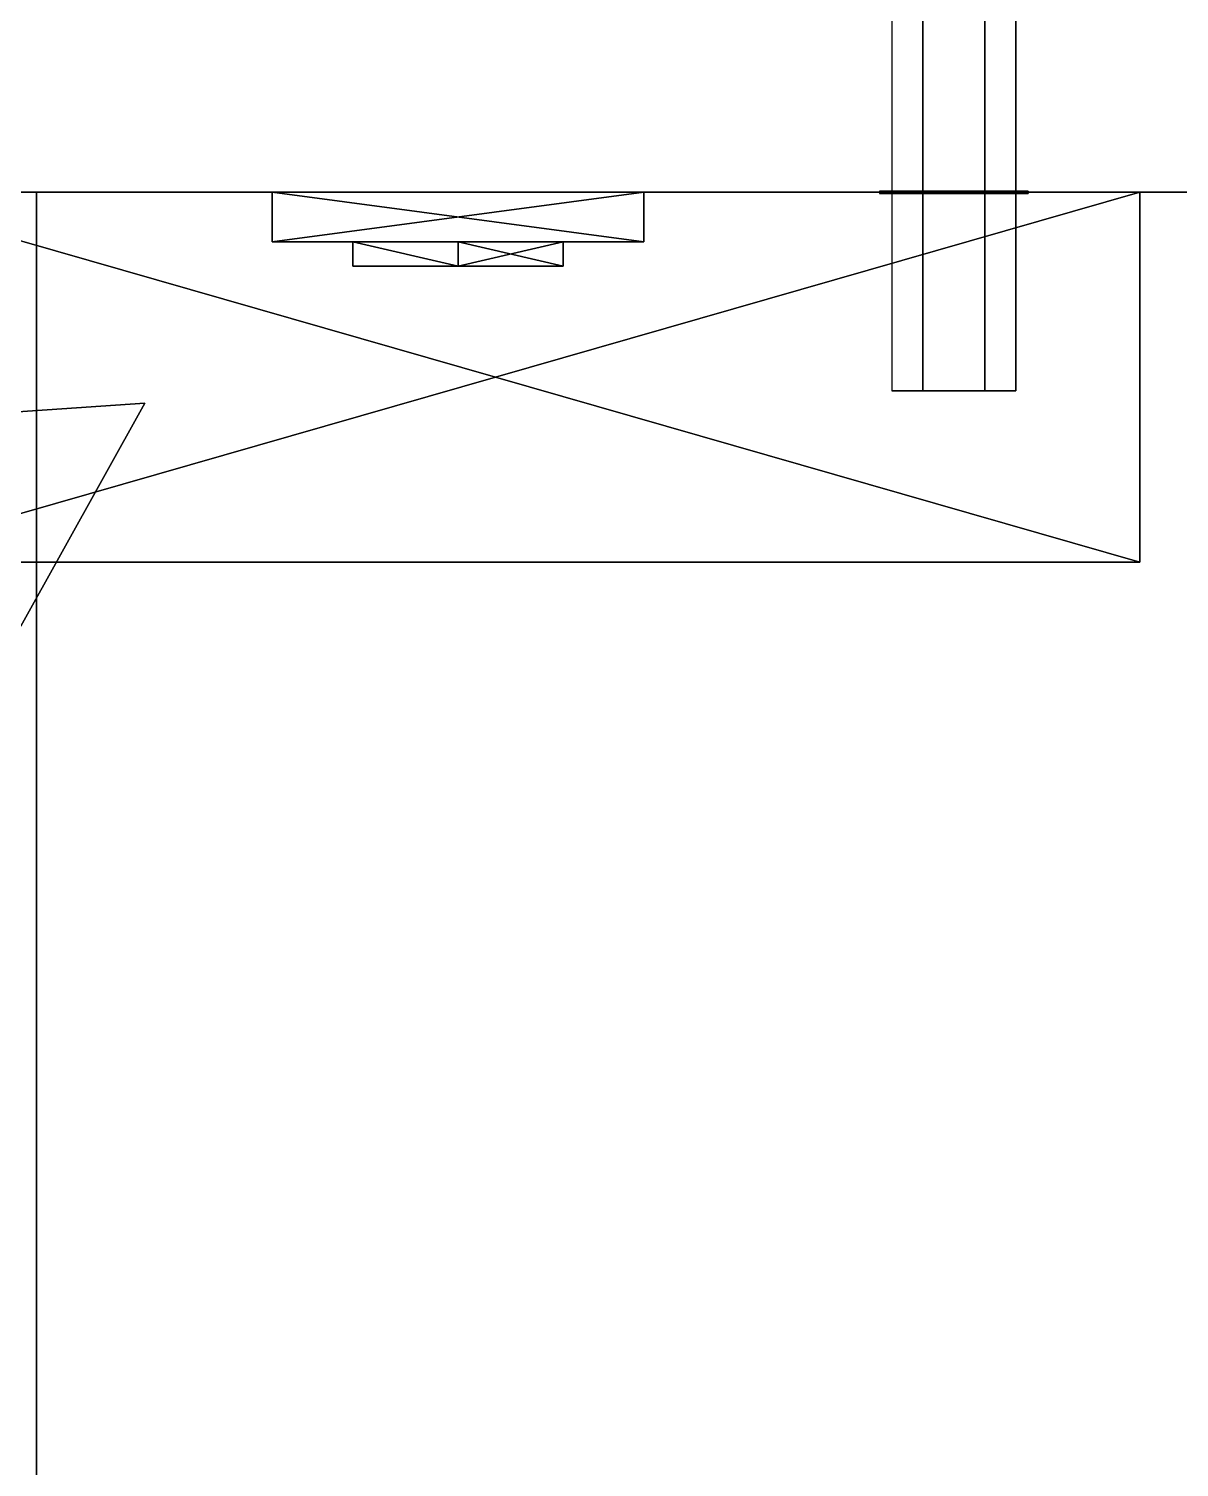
# Model space of a CAD drawing. Extents: x 0 to 4068, y -4475 to 0.
# Drawn here: x 3537.7 to 3584.1, y -3485.4 to -3427.4 of the extents above; entities that cross this region are included whole.
import ezdxf

# ---------------------------------------------------------------- set-up
doc = ezdxf.new("R2010")
doc.units = 0
for name, color, linetype in [('LAYER0', 7, 'CONTINUOUS'), ('LAYER100', 253, 'CONTINUOUS'), ('LAYER102', 253, 'CONTINUOUS'), ('LAYER103', 253, 'CONTINUOUS'), ('LAYER105', 253, 'CONTINUOUS'), ('LAYER197', 7, 'CONTINUOUS'), ('LAYER199', 7, 'CONTINUOUS'), ('LAYER239', 7, 'CONTINUOUS'), ('LAYER241', 7, 'CONTINUOUS'), ('LAYER244', 254, 'CONTINUOUS'), ('LAYER257', 253, 'CONTINUOUS'), ('LAYER259', 253, 'CONTINUOUS'), ('LAYER260', 253, 'CONTINUOUS'), ('LAYER262', 253, 'CONTINUOUS'), ('LAYER411', 45, 'CONTINUOUS'), ('LAYER42', 7, 'CONTINUOUS'), ('LAYER44', 7, 'CONTINUOUS'), ('LAYER46', 7, 'CONTINUOUS'), ('LAYER824', 45, 'CONTINUOUS'), ('LAYER825', 45, 'CONTINUOUS'), ('LAYER84', 7, 'CONTINUOUS'), ('LAYER87', 254, 'CONTINUOUS')]:
    doc.layers.add(name, color=color, linetype=linetype)

msp = doc.modelspace()

# ---------------------------------------------------------------- linework, layer by layer
at = {"layer": 'LAYER0', "invisible_edges": 1}
for points in [[(4068, 0), (0, -4475), (0, 0), (4068, 0)], [(4068, -4475, 5), (0, 0, 5), (0, -4475, 5), (4068, -4475, 5)], [(0, 0, 5), (4068, -4475, 5), (4068, 0, 5), (0, 0, 5)], [(0, -4475), (4068, 0), (4068, -4475), (0, -4475)]]:
    msp.add_3dface(points, dxfattribs=at)
at = {"layer": 'LAYER100'}
for points in [[(3542.365, -3442.5, 1800.5), (3542.365, -3442.5, 1800.5), (3513, -3444.5, 1800.5), (3542.365, -3442.5, 1800.5)], [(3513, -3451.5, 1800.5), (3513, -3444.5, 1800.5), (3542.365, -3442.5, 1800.5), (3537.365, -3451.5, 1800.5)], [(3537.365, -3451.5, 1815.5), (3542.365, -3442.5, 1815.5), (3513, -3444.5, 1815.5), (3513, -3451.5, 1815.5)]]:
    msp.add_3dface(points, dxfattribs=at)
at = {"layer": 'LAYER102'}
for points in [[(3582.5, -3434, 1801.217), (3530.5, -3448.922, 1801.217), (3530.5, -3434, 1801.217), (3582.5, -3434, 1801.217)], [(3582.5, -3448.922, 1801.217), (3530.5, -3448.922, 1801.217), (3582.5, -3434, 1801.217), (3582.5, -3448.922, 1801.217)], [(3530.5, -3434, 1814.783), (3582.5, -3448.922, 1814.783), (3582.5, -3434, 1814.783), (3530.5, -3434, 1814.783)], [(3530.5, -3448.922, 1814.783), (3582.5, -3448.922, 1814.783), (3530.5, -3434, 1814.783), (3530.5, -3448.922, 1814.783)], [(3562.5, -3434, 1834), (3547.5, -3434, 1834), (3547.5, -3435.99, 1834), (3562.5, -3434, 1834)], [(3562.5, -3435.99, 1834), (3562.5, -3434, 1834), (3547.5, -3435.99, 1834), (3562.5, -3435.99, 1834)], [(3547.5, -3434, 1782), (3562.5, -3434, 1782), (3562.5, -3435.99, 1782), (3547.5, -3434, 1782)], [(3547.5, -3435.99, 1782), (3547.5, -3434, 1782), (3562.5, -3435.99, 1782), (3547.5, -3435.99, 1782)], [(3547.5, -3435.99, 1834), (3547.5, -3434, 1834), (3547.5, -3434, 1782), (3547.5, -3435.99, 1834)], [(3547.5, -3435.99, 1782), (3547.5, -3435.99, 1834), (3547.5, -3434, 1782), (3547.5, -3435.99, 1782)], [(3562.5, -3434, 1782), (3562.5, -3434, 1834), (3562.5, -3435.99, 1834), (3562.5, -3434, 1782)], [(3562.5, -3435.99, 1782), (3562.5, -3434, 1782), (3562.5, -3435.99, 1834), (3562.5, -3435.99, 1782)], [(3582.5, -3434, 1814.783), (3582.5, -3448.922, 1801.217), (3582.5, -3434, 1801.217), (3582.5, -3434, 1814.783)], [(3582.5, -3448.922, 1814.783), (3582.5, -3448.922, 1801.217), (3582.5, -3434, 1814.783), (3582.5, -3448.922, 1814.783)], [(3562.5, -3435.99, 1834), (3547.5, -3435.99, 1834), (3547.5, -3435.99, 1782), (3562.5, -3435.99, 1834)], [(3562.5, -3435.99, 1782), (3562.5, -3435.99, 1834), (3547.5, -3435.99, 1782), (3562.5, -3435.99, 1782)], [(3550.757, -3435.99, 1826.087), (3555, -3436.984, 1821.291), (3550.757, -3436.984, 1826.087), (3550.757, -3435.99, 1826.087)], [(3555, -3435.99, 1821.291), (3555, -3436.984, 1821.291), (3550.757, -3435.99, 1826.087), (3555, -3435.99, 1821.291)], [(3550.757, -3435.99, 1826.087), (3555, -3435.99, 1821.291), (3555, -3435.99, 1830.883), (3550.757, -3435.99, 1826.087)], [(3550.757, -3435.99, 1826.087), (3555, -3436.984, 1830.883), (3555, -3435.99, 1830.883), (3550.757, -3435.99, 1826.087)], [(3550.757, -3436.984, 1826.087), (3555, -3436.984, 1830.883), (3550.757, -3435.99, 1826.087), (3550.757, -3436.984, 1826.087)], [(3550.757, -3435.99, 1789.913), (3555, -3436.984, 1785.117), (3550.757, -3436.984, 1789.913), (3550.757, -3435.99, 1789.913)], [(3555, -3435.99, 1785.117), (3555, -3436.984, 1785.117), (3550.757, -3435.99, 1789.913), (3555, -3435.99, 1785.117)], [(3550.757, -3435.99, 1789.913), (3555, -3435.99, 1785.117), (3555, -3435.99, 1794.709), (3550.757, -3435.99, 1789.913)], [(3550.757, -3435.99, 1789.913), (3555, -3436.984, 1794.709), (3555, -3435.99, 1794.709), (3550.757, -3435.99, 1789.913)], [(3550.757, -3436.984, 1789.913), (3555, -3436.984, 1794.709), (3550.757, -3435.99, 1789.913), (3550.757, -3436.984, 1789.913)], [(3555, -3435.99, 1821.291), (3559.243, -3436.984, 1826.087), (3555, -3436.984, 1821.291), (3555, -3435.99, 1821.291)], [(3559.243, -3435.99, 1826.087), (3559.243, -3436.984, 1826.087), (3555, -3435.99, 1821.291), (3559.243, -3435.99, 1826.087)], [(3559.243, -3435.99, 1826.087), (3555, -3436.984, 1830.883), (3559.243, -3436.984, 1826.087), (3559.243, -3435.99, 1826.087)], [(3555, -3435.99, 1830.883), (3555, -3436.984, 1830.883), (3559.243, -3435.99, 1826.087), (3555, -3435.99, 1830.883)], [(3555, -3435.99, 1821.291), (3559.243, -3435.99, 1826.087), (3555, -3435.99, 1830.883), (3555, -3435.99, 1821.291)], [(3555, -3435.99, 1785.117), (3559.243, -3436.984, 1789.913), (3555, -3436.984, 1785.117), (3555, -3435.99, 1785.117)], [(3559.243, -3435.99, 1789.913), (3559.243, -3436.984, 1789.913), (3555, -3435.99, 1785.117), (3559.243, -3435.99, 1789.913)], [(3559.243, -3435.99, 1789.913), (3555, -3436.984, 1794.709), (3559.243, -3436.984, 1789.913), (3559.243, -3435.99, 1789.913)], [(3555, -3435.99, 1794.709), (3555, -3436.984, 1794.709), (3559.243, -3435.99, 1789.913), (3555, -3435.99, 1794.709)], [(3555, -3435.99, 1785.117), (3559.243, -3435.99, 1789.913), (3555, -3435.99, 1794.709), (3555, -3435.99, 1785.117)], [(3550.757, -3436.984, 1826.087), (3559.243, -3436.984, 1826.087), (3555, -3436.984, 1830.883), (3550.757, -3436.984, 1826.087)], [(3555, -3436.984, 1821.291), (3559.243, -3436.984, 1826.087), (3550.757, -3436.984, 1826.087), (3555, -3436.984, 1821.291)], [(3550.757, -3436.984, 1789.913), (3559.243, -3436.984, 1789.913), (3555, -3436.984, 1794.709), (3550.757, -3436.984, 1789.913)], [(3555, -3436.984, 1785.117), (3559.243, -3436.984, 1789.913), (3550.757, -3436.984, 1789.913), (3555, -3436.984, 1785.117)], [(3582.5, -3448.922, 1801.217), (3530.5, -3448.922, 1814.783), (3530.5, -3448.922, 1801.217), (3582.5, -3448.922, 1801.217)], [(3582.5, -3448.922, 1814.783), (3530.5, -3448.922, 1814.783), (3582.5, -3448.922, 1801.217), (3582.5, -3448.922, 1814.783)]]:
    msp.add_3dface(points, dxfattribs=at)
at = {"layer": 'LAYER103'}
for points in [[(3542.365, -3442.5, 2254.5), (3542.365, -3442.5, 2254.5), (3513, -3444.5, 2254.5), (3542.365, -3442.5, 2254.5)], [(3513, -3451.5, 2254.5), (3513, -3444.5, 2254.5), (3542.365, -3442.5, 2254.5), (3537.365, -3451.5, 2254.5)], [(3537.365, -3451.5, 2269.5), (3542.365, -3442.5, 2269.5), (3513, -3444.5, 2269.5), (3513, -3451.5, 2269.5)]]:
    msp.add_3dface(points, dxfattribs=at)
at = {"layer": 'LAYER105'}
for points in [[(3582.5, -3434, 2255.217), (3530.5, -3448.922, 2255.217), (3530.5, -3434, 2255.217), (3582.5, -3434, 2255.217)], [(3582.5, -3448.922, 2255.217), (3530.5, -3448.922, 2255.217), (3582.5, -3434, 2255.217), (3582.5, -3448.922, 2255.217)], [(3530.5, -3434, 2268.783), (3582.5, -3448.922, 2268.783), (3582.5, -3434, 2268.783), (3530.5, -3434, 2268.783)], [(3530.5, -3448.922, 2268.783), (3582.5, -3448.922, 2268.783), (3530.5, -3434, 2268.783), (3530.5, -3448.922, 2268.783)], [(3562.5, -3434, 2288), (3547.5, -3434, 2288), (3547.5, -3435.99, 2288), (3562.5, -3434, 2288)], [(3562.5, -3435.99, 2288), (3562.5, -3434, 2288), (3547.5, -3435.99, 2288), (3562.5, -3435.99, 2288)], [(3547.5, -3434, 2236), (3562.5, -3434, 2236), (3562.5, -3435.99, 2236), (3547.5, -3434, 2236)], [(3547.5, -3435.99, 2236), (3547.5, -3434, 2236), (3562.5, -3435.99, 2236), (3547.5, -3435.99, 2236)], [(3547.5, -3435.99, 2288), (3547.5, -3434, 2288), (3547.5, -3434, 2236), (3547.5, -3435.99, 2288)], [(3547.5, -3435.99, 2236), (3547.5, -3435.99, 2288), (3547.5, -3434, 2236), (3547.5, -3435.99, 2236)], [(3562.5, -3434, 2236), (3562.5, -3434, 2288), (3562.5, -3435.99, 2288), (3562.5, -3434, 2236)], [(3562.5, -3435.99, 2236), (3562.5, -3434, 2236), (3562.5, -3435.99, 2288), (3562.5, -3435.99, 2236)], [(3582.5, -3434, 2268.783), (3582.5, -3448.922, 2255.217), (3582.5, -3434, 2255.217), (3582.5, -3434, 2268.783)], [(3582.5, -3448.922, 2268.783), (3582.5, -3448.922, 2255.217), (3582.5, -3434, 2268.783), (3582.5, -3448.922, 2268.783)], [(3562.5, -3435.99, 2288), (3547.5, -3435.99, 2288), (3547.5, -3435.99, 2236), (3562.5, -3435.99, 2288)], [(3562.5, -3435.99, 2236), (3562.5, -3435.99, 2288), (3547.5, -3435.99, 2236), (3562.5, -3435.99, 2236)], [(3550.757, -3435.99, 2280.087), (3555, -3436.984, 2275.291), (3550.757, -3436.984, 2280.087), (3550.757, -3435.99, 2280.087)], [(3555, -3435.99, 2275.291), (3555, -3436.984, 2275.291), (3550.757, -3435.99, 2280.087), (3555, -3435.99, 2275.291)], [(3550.757, -3435.99, 2280.087), (3555, -3435.99, 2275.291), (3555, -3435.99, 2284.883), (3550.757, -3435.99, 2280.087)], [(3550.757, -3435.99, 2280.087), (3555, -3436.984, 2284.883), (3555, -3435.99, 2284.883), (3550.757, -3435.99, 2280.087)], [(3550.757, -3436.984, 2280.087), (3555, -3436.984, 2284.883), (3550.757, -3435.99, 2280.087), (3550.757, -3436.984, 2280.087)], [(3550.757, -3435.99, 2243.913), (3555, -3436.984, 2239.117), (3550.757, -3436.984, 2243.913), (3550.757, -3435.99, 2243.913)], [(3555, -3435.99, 2239.117), (3555, -3436.984, 2239.117), (3550.757, -3435.99, 2243.913), (3555, -3435.99, 2239.117)], [(3550.757, -3435.99, 2243.913), (3555, -3435.99, 2239.117), (3555, -3435.99, 2248.709), (3550.757, -3435.99, 2243.913)], [(3550.757, -3435.99, 2243.913), (3555, -3436.984, 2248.709), (3555, -3435.99, 2248.709), (3550.757, -3435.99, 2243.913)], [(3550.757, -3436.984, 2243.913), (3555, -3436.984, 2248.709), (3550.757, -3435.99, 2243.913), (3550.757, -3436.984, 2243.913)], [(3555, -3435.99, 2275.291), (3559.243, -3436.984, 2280.087), (3555, -3436.984, 2275.291), (3555, -3435.99, 2275.291)], [(3559.243, -3435.99, 2280.087), (3559.243, -3436.984, 2280.087), (3555, -3435.99, 2275.291), (3559.243, -3435.99, 2280.087)], [(3559.243, -3435.99, 2280.087), (3555, -3436.984, 2284.883), (3559.243, -3436.984, 2280.087), (3559.243, -3435.99, 2280.087)], [(3555, -3435.99, 2284.883), (3555, -3436.984, 2284.883), (3559.243, -3435.99, 2280.087), (3555, -3435.99, 2284.883)], [(3555, -3435.99, 2275.291), (3559.243, -3435.99, 2280.087), (3555, -3435.99, 2284.883), (3555, -3435.99, 2275.291)], [(3555, -3435.99, 2239.117), (3559.243, -3436.984, 2243.913), (3555, -3436.984, 2239.117), (3555, -3435.99, 2239.117)], [(3559.243, -3435.99, 2243.913), (3559.243, -3436.984, 2243.913), (3555, -3435.99, 2239.117), (3559.243, -3435.99, 2243.913)], [(3559.243, -3435.99, 2243.913), (3555, -3436.984, 2248.709), (3559.243, -3436.984, 2243.913), (3559.243, -3435.99, 2243.913)], [(3555, -3435.99, 2248.709), (3555, -3436.984, 2248.709), (3559.243, -3435.99, 2243.913), (3555, -3435.99, 2248.709)], [(3555, -3435.99, 2239.117), (3559.243, -3435.99, 2243.913), (3555, -3435.99, 2248.709), (3555, -3435.99, 2239.117)], [(3550.757, -3436.984, 2280.087), (3559.243, -3436.984, 2280.087), (3555, -3436.984, 2284.883), (3550.757, -3436.984, 2280.087)], [(3555, -3436.984, 2275.291), (3559.243, -3436.984, 2280.087), (3550.757, -3436.984, 2280.087), (3555, -3436.984, 2275.291)], [(3550.757, -3436.984, 2243.913), (3559.243, -3436.984, 2243.913), (3555, -3436.984, 2248.709), (3550.757, -3436.984, 2243.913)], [(3555, -3436.984, 2239.117), (3559.243, -3436.984, 2243.913), (3550.757, -3436.984, 2243.913), (3555, -3436.984, 2239.117)], [(3582.5, -3448.922, 2255.217), (3530.5, -3448.922, 2268.783), (3530.5, -3448.922, 2255.217), (3582.5, -3448.922, 2255.217)], [(3582.5, -3448.922, 2268.783), (3530.5, -3448.922, 2268.783), (3582.5, -3448.922, 2255.217), (3582.5, -3448.922, 2268.783)]]:
    msp.add_3dface(points, dxfattribs=at)
at = {"layer": 'LAYER197', "invisible_edges": 1}
for points in [[(3518, -3434, 174), (3918, -4325, 174), (3918, -3434, 174), (3518, -3434, 174)], [(3918, -4325, 174), (3518, -3434, 174), (3518, -4325, 174), (3918, -4325, 174)], [(3918, -3434, 156), (3518, -3434, 174), (3918, -3434, 174), (3918, -3434, 156)], [(3518, -3434, 174), (3918, -3434, 156), (3518, -3434, 156), (3518, -3434, 174)], [(3518, -4325, 156), (3918, -3434, 156), (3918, -4325, 156), (3518, -4325, 156)], [(3918, -3434, 156), (3518, -4325, 156), (3518, -3434, 156), (3918, -3434, 156)]]:
    msp.add_3dface(points, dxfattribs=at)
at = {"layer": 'LAYER199', "invisible_edges": 1}
for points in [[(3918, -3416, 155), (3518, -3434, 155), (3518, -3416, 155), (3918, -3416, 155)], [(3518, -3434, 155), (3918, -3416, 155), (3918, -3434, 155), (3518, -3434, 155)], [(3918, -3434, 880), (3518, -3416, 880), (3518, -3434, 880), (3918, -3434, 880)], [(3518, -3416, 880), (3918, -3434, 880), (3918, -3416, 880), (3518, -3416, 880)], [(3918, -3434, 880), (3518, -3434, 155), (3918, -3434, 155), (3918, -3434, 880)], [(3518, -3434, 155), (3918, -3434, 880), (3518, -3434, 880), (3518, -3434, 155)]]:
    msp.add_3dface(points, dxfattribs=at)
at = {"layer": 'LAYER239', "invisible_edges": 1}
for points in [[(3599, -4307, 861.5), (3519, -3434, 861.5), (3599, -3434, 861.5), (3599, -4307, 861.5)], [(3519, -3434, 861.5), (3599, -4307, 861.5), (3519, -4307, 861.5), (3519, -3434, 861.5)], [(3599, -3434, 879.5), (3519, -3434, 861.5), (3519, -3434, 879.5), (3599, -3434, 879.5)], [(3519, -3434, 861.5), (3599, -3434, 879.5), (3599, -3434, 861.5), (3519, -3434, 861.5)], [(3519, -4307, 879.5), (3599, -3434, 879.5), (3519, -3434, 879.5), (3519, -4307, 879.5)], [(3599, -3434, 879.5), (3519, -4307, 879.5), (3599, -4307, 879.5), (3599, -3434, 879.5)]]:
    msp.add_3dface(points, dxfattribs=at)
at = {"layer": 'LAYER241'}
for points, invisible_edges in [([(3893.4, -3434, 508.5), (3798, -4187, 508.5), (3538, -3434, 508.5), (3893.4, -3434, 508.5)], 3), ([(3538, -3434, 508.5), (3798, -4187, 508.5), (3538, -3945, 508.5), (3538, -3434, 508.5)], 3), ([(3538, -3434, 526.5), (3893.4, -3434, 508.5), (3538, -3434, 508.5), (3538, -3434, 526.5)], 1), ([(3893.4, -3434, 508.5), (3538, -3434, 526.5), (3893.4, -3434, 526.5), (3893.4, -3434, 508.5)], 1), ([(3538, -3945, 508.5), (3538, -3434, 526.5), (3538, -3434, 508.5), (3538, -3945, 508.5)], 1), ([(3538, -3434, 526.5), (3538, -3945, 508.5), (3538, -3945, 526.5), (3538, -3434, 526.5)], 1), ([(3538, -3434, 526.5), (3893.4, -4187, 526.5), (3893.4, -3434, 526.5), (3538, -3434, 526.5)], 1), ([(3893.4, -4187, 526.5), (3538, -3434, 526.5), (3798, -4187, 526.5), (3893.4, -4187, 526.5)], 3), ([(3798, -4187, 526.5), (3538, -3434, 526.5), (3798, -4300.4, 526.5), (3798, -4187, 526.5)], 3), ([(3798, -4300.4, 526.5), (3538, -3434, 526.5), (3538, -3945, 526.5), (3798, -4300.4, 526.5)], 5)]:
    msp.add_3dface(points, dxfattribs=dict(at, invisible_edges=invisible_edges))
at = {"layer": 'LAYER244'}
for points in [[(3578, -3433.95, 506), (3572, -3433.95, 506), (3573.5, -3433.95, 508.598), (3576.5, -3433.95, 508.598)], [(3578, -3433.95, 506), (3572, -3433.95, 506), (3573.5, -3433.95, 503.402), (3576.5, -3433.95, 503.402)], [(3578, -3434.05, 506), (3572, -3434.05, 506), (3573.5, -3434.05, 508.598), (3576.5, -3434.05, 508.598)], [(3578, -3434.05, 506), (3572, -3434.05, 506), (3573.5, -3434.05, 503.402), (3576.5, -3434.05, 503.402)], [(3572.5, -3442, 506), (3577.5, -3442, 506), (3576.25, -3442, 508.165), (3573.75, -3442, 508.165)], [(3572.5, -3442, 506), (3573.75, -3442, 503.835), (3576.25, -3442, 503.835), (3577.5, -3442, 506)]]:
    msp.add_3dface(points, dxfattribs=at)
at = {"layer": 'LAYER257'}
for points in [[(3542.365, -3442.5, 250.5), (3542.365, -3442.5, 250.5), (3513, -3444.5, 250.5), (3542.365, -3442.5, 250.5)], [(3513, -3451.5, 250.5), (3513, -3444.5, 250.5), (3542.365, -3442.5, 250.5), (3537.365, -3451.5, 250.5)], [(3537.365, -3451.5, 265.5), (3542.365, -3442.5, 265.5), (3513, -3444.5, 265.5), (3513, -3451.5, 265.5)]]:
    msp.add_3dface(points, dxfattribs=at)
at = {"layer": 'LAYER259'}
for points in [[(3582.5, -3434, 251.217), (3530.5, -3448.921, 251.217), (3530.5, -3434, 251.217), (3582.5, -3434, 251.217)], [(3582.5, -3448.921, 251.217), (3530.5, -3448.921, 251.217), (3582.5, -3434, 251.217), (3582.5, -3448.921, 251.217)], [(3530.5, -3434, 264.783), (3582.5, -3448.921, 264.783), (3582.5, -3434, 264.783), (3530.5, -3434, 264.783)], [(3530.5, -3448.921, 264.783), (3582.5, -3448.921, 264.783), (3530.5, -3434, 264.783), (3530.5, -3448.921, 264.783)], [(3562.5, -3434, 284), (3547.5, -3434, 284), (3547.5, -3435.99, 284), (3562.5, -3434, 284)], [(3562.5, -3435.99, 284), (3562.5, -3434, 284), (3547.5, -3435.99, 284), (3562.5, -3435.99, 284)], [(3547.5, -3434, 232), (3562.5, -3434, 232), (3562.5, -3435.99, 232), (3547.5, -3434, 232)], [(3547.5, -3435.99, 232), (3547.5, -3434, 232), (3562.5, -3435.99, 232), (3547.5, -3435.99, 232)], [(3547.5, -3435.99, 284), (3547.5, -3434, 284), (3547.5, -3434, 232), (3547.5, -3435.99, 284)], [(3547.5, -3435.99, 232), (3547.5, -3435.99, 284), (3547.5, -3434, 232), (3547.5, -3435.99, 232)], [(3562.5, -3434, 232), (3562.5, -3434, 284), (3562.5, -3435.99, 284), (3562.5, -3434, 232)], [(3562.5, -3435.99, 232), (3562.5, -3434, 232), (3562.5, -3435.99, 284), (3562.5, -3435.99, 232)], [(3582.5, -3434, 264.783), (3582.5, -3448.921, 251.217), (3582.5, -3434, 251.217), (3582.5, -3434, 264.783)], [(3582.5, -3448.921, 264.783), (3582.5, -3448.921, 251.217), (3582.5, -3434, 264.783), (3582.5, -3448.921, 264.783)], [(3562.5, -3435.99, 284), (3547.5, -3435.99, 284), (3547.5, -3435.99, 232), (3562.5, -3435.99, 284)], [(3562.5, -3435.99, 232), (3562.5, -3435.99, 284), (3547.5, -3435.99, 232), (3562.5, -3435.99, 232)], [(3550.757, -3435.99, 276.087), (3555, -3436.984, 271.291), (3550.757, -3436.984, 276.087), (3550.757, -3435.99, 276.087)], [(3555, -3435.99, 271.291), (3555, -3436.984, 271.291), (3550.757, -3435.99, 276.087), (3555, -3435.99, 271.291)], [(3550.757, -3435.99, 276.087), (3555, -3435.99, 271.291), (3555, -3435.99, 280.883), (3550.757, -3435.99, 276.087)], [(3550.757, -3435.99, 276.087), (3555, -3436.984, 280.883), (3555, -3435.99, 280.883), (3550.757, -3435.99, 276.087)], [(3550.757, -3436.984, 276.087), (3555, -3436.984, 280.883), (3550.757, -3435.99, 276.087), (3550.757, -3436.984, 276.087)], [(3550.757, -3435.99, 239.913), (3555, -3436.984, 235.117), (3550.757, -3436.984, 239.913), (3550.757, -3435.99, 239.913)], [(3555, -3435.99, 235.117), (3555, -3436.984, 235.117), (3550.757, -3435.99, 239.913), (3555, -3435.99, 235.117)], [(3550.757, -3435.99, 239.913), (3555, -3435.99, 235.117), (3555, -3435.99, 244.709), (3550.757, -3435.99, 239.913)], [(3550.757, -3435.99, 239.913), (3555, -3436.984, 244.709), (3555, -3435.99, 244.709), (3550.757, -3435.99, 239.913)], [(3550.757, -3436.984, 239.913), (3555, -3436.984, 244.709), (3550.757, -3435.99, 239.913), (3550.757, -3436.984, 239.913)], [(3555, -3435.99, 271.291), (3559.243, -3436.984, 276.087), (3555, -3436.984, 271.291), (3555, -3435.99, 271.291)], [(3559.243, -3435.99, 276.087), (3559.243, -3436.984, 276.087), (3555, -3435.99, 271.291), (3559.243, -3435.99, 276.087)], [(3559.243, -3435.99, 276.087), (3555, -3436.984, 280.883), (3559.243, -3436.984, 276.087), (3559.243, -3435.99, 276.087)], [(3555, -3435.99, 280.883), (3555, -3436.984, 280.883), (3559.243, -3435.99, 276.087), (3555, -3435.99, 280.883)], [(3555, -3435.99, 271.291), (3559.243, -3435.99, 276.087), (3555, -3435.99, 280.883), (3555, -3435.99, 271.291)], [(3555, -3435.99, 235.117), (3559.243, -3436.984, 239.913), (3555, -3436.984, 235.117), (3555, -3435.99, 235.117)], [(3559.243, -3435.99, 239.913), (3559.243, -3436.984, 239.913), (3555, -3435.99, 235.117), (3559.243, -3435.99, 239.913)], [(3559.243, -3435.99, 239.913), (3555, -3436.984, 244.709), (3559.243, -3436.984, 239.913), (3559.243, -3435.99, 239.913)], [(3555, -3435.99, 244.709), (3555, -3436.984, 244.709), (3559.243, -3435.99, 239.913), (3555, -3435.99, 244.709)], [(3555, -3435.99, 235.117), (3559.243, -3435.99, 239.913), (3555, -3435.99, 244.709), (3555, -3435.99, 235.117)], [(3550.757, -3436.984, 276.087), (3559.243, -3436.984, 276.087), (3555, -3436.984, 280.883), (3550.757, -3436.984, 276.087)], [(3555, -3436.984, 271.291), (3559.243, -3436.984, 276.087), (3550.757, -3436.984, 276.087), (3555, -3436.984, 271.291)], [(3550.757, -3436.984, 239.913), (3559.243, -3436.984, 239.913), (3555, -3436.984, 244.709), (3550.757, -3436.984, 239.913)], [(3555, -3436.984, 235.117), (3559.243, -3436.984, 239.913), (3550.757, -3436.984, 239.913), (3555, -3436.984, 235.117)], [(3582.5, -3448.921, 251.217), (3530.5, -3448.921, 264.783), (3530.5, -3448.921, 251.217), (3582.5, -3448.921, 251.217)], [(3582.5, -3448.921, 264.783), (3530.5, -3448.921, 264.783), (3582.5, -3448.921, 251.217), (3582.5, -3448.921, 264.783)]]:
    msp.add_3dface(points, dxfattribs=at)
at = {"layer": 'LAYER260'}
for points in [[(3542.365, -3442.5, 769.5), (3542.365, -3442.5, 769.5), (3513, -3444.5, 769.5), (3542.365, -3442.5, 769.5)], [(3513, -3451.5, 769.5), (3513, -3444.5, 769.5), (3542.365, -3442.5, 769.5), (3537.365, -3451.5, 769.5)], [(3537.365, -3451.5, 784.5), (3542.365, -3442.5, 784.5), (3513, -3444.5, 784.5), (3513, -3451.5, 784.5)]]:
    msp.add_3dface(points, dxfattribs=at)
at = {"layer": 'LAYER262'}
for points in [[(3582.5, -3434, 770.217), (3530.5, -3448.921, 770.217), (3530.5, -3434, 770.217), (3582.5, -3434, 770.217)], [(3582.5, -3448.921, 770.217), (3530.5, -3448.921, 770.217), (3582.5, -3434, 770.217), (3582.5, -3448.921, 770.217)], [(3530.5, -3434, 783.783), (3582.5, -3448.921, 783.783), (3582.5, -3434, 783.783), (3530.5, -3434, 783.783)], [(3530.5, -3448.921, 783.783), (3582.5, -3448.921, 783.783), (3530.5, -3434, 783.783), (3530.5, -3448.921, 783.783)], [(3562.5, -3434, 803), (3547.5, -3434, 803), (3547.5, -3435.99, 803), (3562.5, -3434, 803)], [(3562.5, -3435.99, 803), (3562.5, -3434, 803), (3547.5, -3435.99, 803), (3562.5, -3435.99, 803)], [(3547.5, -3434, 751), (3562.5, -3434, 751), (3562.5, -3435.99, 751), (3547.5, -3434, 751)], [(3547.5, -3435.99, 751), (3547.5, -3434, 751), (3562.5, -3435.99, 751), (3547.5, -3435.99, 751)], [(3547.5, -3435.99, 803), (3547.5, -3434, 803), (3547.5, -3434, 751), (3547.5, -3435.99, 803)], [(3547.5, -3435.99, 751), (3547.5, -3435.99, 803), (3547.5, -3434, 751), (3547.5, -3435.99, 751)], [(3562.5, -3434, 751), (3562.5, -3434, 803), (3562.5, -3435.99, 803), (3562.5, -3434, 751)], [(3562.5, -3435.99, 751), (3562.5, -3434, 751), (3562.5, -3435.99, 803), (3562.5, -3435.99, 751)], [(3582.5, -3434, 783.783), (3582.5, -3448.921, 770.217), (3582.5, -3434, 770.217), (3582.5, -3434, 783.783)], [(3582.5, -3448.921, 783.783), (3582.5, -3448.921, 770.217), (3582.5, -3434, 783.783), (3582.5, -3448.921, 783.783)], [(3562.5, -3435.99, 803), (3547.5, -3435.99, 803), (3547.5, -3435.99, 751), (3562.5, -3435.99, 803)], [(3562.5, -3435.99, 751), (3562.5, -3435.99, 803), (3547.5, -3435.99, 751), (3562.5, -3435.99, 751)], [(3550.757, -3435.99, 795.087), (3555, -3436.984, 790.291), (3550.757, -3436.984, 795.087), (3550.757, -3435.99, 795.087)], [(3555, -3435.99, 790.291), (3555, -3436.984, 790.291), (3550.757, -3435.99, 795.087), (3555, -3435.99, 790.291)], [(3550.757, -3435.99, 795.087), (3555, -3435.99, 790.291), (3555, -3435.99, 799.883), (3550.757, -3435.99, 795.087)], [(3550.757, -3435.99, 795.087), (3555, -3436.984, 799.883), (3555, -3435.99, 799.883), (3550.757, -3435.99, 795.087)], [(3550.757, -3436.984, 795.087), (3555, -3436.984, 799.883), (3550.757, -3435.99, 795.087), (3550.757, -3436.984, 795.087)], [(3550.757, -3435.99, 758.913), (3555, -3436.984, 754.117), (3550.757, -3436.984, 758.913), (3550.757, -3435.99, 758.913)], [(3555, -3435.99, 754.117), (3555, -3436.984, 754.117), (3550.757, -3435.99, 758.913), (3555, -3435.99, 754.117)], [(3550.757, -3435.99, 758.913), (3555, -3435.99, 754.117), (3555, -3435.99, 763.709), (3550.757, -3435.99, 758.913)], [(3550.757, -3435.99, 758.913), (3555, -3436.984, 763.709), (3555, -3435.99, 763.709), (3550.757, -3435.99, 758.913)], [(3550.757, -3436.984, 758.913), (3555, -3436.984, 763.709), (3550.757, -3435.99, 758.913), (3550.757, -3436.984, 758.913)], [(3555, -3435.99, 790.291), (3559.243, -3436.984, 795.087), (3555, -3436.984, 790.291), (3555, -3435.99, 790.291)], [(3559.243, -3435.99, 795.087), (3559.243, -3436.984, 795.087), (3555, -3435.99, 790.291), (3559.243, -3435.99, 795.087)], [(3559.243, -3435.99, 795.087), (3555, -3436.984, 799.883), (3559.243, -3436.984, 795.087), (3559.243, -3435.99, 795.087)], [(3555, -3435.99, 799.883), (3555, -3436.984, 799.883), (3559.243, -3435.99, 795.087), (3555, -3435.99, 799.883)], [(3555, -3435.99, 790.291), (3559.243, -3435.99, 795.087), (3555, -3435.99, 799.883), (3555, -3435.99, 790.291)], [(3555, -3435.99, 754.117), (3559.243, -3436.984, 758.913), (3555, -3436.984, 754.117), (3555, -3435.99, 754.117)], [(3559.243, -3435.99, 758.913), (3559.243, -3436.984, 758.913), (3555, -3435.99, 754.117), (3559.243, -3435.99, 758.913)], [(3559.243, -3435.99, 758.913), (3555, -3436.984, 763.709), (3559.243, -3436.984, 758.913), (3559.243, -3435.99, 758.913)], [(3555, -3435.99, 763.709), (3555, -3436.984, 763.709), (3559.243, -3435.99, 758.913), (3555, -3435.99, 763.709)], [(3555, -3435.99, 754.117), (3559.243, -3435.99, 758.913), (3555, -3435.99, 763.709), (3555, -3435.99, 754.117)], [(3550.757, -3436.984, 795.087), (3559.243, -3436.984, 795.087), (3555, -3436.984, 799.883), (3550.757, -3436.984, 795.087)], [(3555, -3436.984, 790.291), (3559.243, -3436.984, 795.087), (3550.757, -3436.984, 795.087), (3555, -3436.984, 790.291)], [(3550.757, -3436.984, 758.913), (3559.243, -3436.984, 758.913), (3555, -3436.984, 763.709), (3550.757, -3436.984, 758.913)], [(3555, -3436.984, 754.117), (3559.243, -3436.984, 758.913), (3550.757, -3436.984, 758.913), (3555, -3436.984, 754.117)], [(3582.5, -3448.921, 770.217), (3530.5, -3448.921, 783.783), (3530.5, -3448.921, 770.217), (3582.5, -3448.921, 770.217)], [(3582.5, -3448.921, 783.783), (3530.5, -3448.921, 783.783), (3582.5, -3448.921, 770.217), (3582.5, -3448.921, 783.783)]]:
    msp.add_3dface(points, dxfattribs=at)
at = {"layer": 'LAYER411', "invisible_edges": 1}
for points in [[(3495, -4325, 1705), (3918, -3416, 1705), (3495, -3416, 1705), (3495, -4325, 1705)], [(3918, -3416, 1705), (3495, -4325, 1705), (3918, -4325, 1705), (3918, -3416, 1705)], [(3918, -4325, 1687), (3495, -3416, 1687), (3918, -3416, 1687), (3918, -4325, 1687)], [(3495, -3416, 1687), (3918, -4325, 1687), (3495, -4325, 1687), (3495, -3416, 1687)]]:
    msp.add_3dface(points, dxfattribs=at)
at = {"layer": 'LAYER42', "invisible_edges": 1}
for points in [[(3518, -3434, 2364), (3918, -4325, 2364), (3918, -3434, 2364), (3518, -3434, 2364)], [(3918, -4325, 2364), (3518, -3434, 2364), (3518, -4325, 2364), (3918, -4325, 2364)], [(3918, -3434, 2346), (3518, -3434, 2364), (3918, -3434, 2364), (3918, -3434, 2346)], [(3518, -3434, 2364), (3918, -3434, 2346), (3518, -3434, 2346), (3518, -3434, 2364)], [(3518, -4325, 2346), (3918, -3434, 2346), (3918, -4325, 2346), (3518, -4325, 2346)], [(3918, -3434, 2346), (3518, -4325, 2346), (3518, -3434, 2346), (3918, -3434, 2346)]]:
    msp.add_3dface(points, dxfattribs=at)
at = {"layer": 'LAYER44', "invisible_edges": 1}
for points in [[(3518, -3434, 1724), (3918, -4325, 1724), (3918, -3434, 1724), (3518, -3434, 1724)], [(3918, -4325, 1724), (3518, -3434, 1724), (3518, -4325, 1724), (3918, -4325, 1724)], [(3918, -3434, 1706), (3518, -3434, 1724), (3918, -3434, 1724), (3918, -3434, 1706)], [(3518, -3434, 1724), (3918, -3434, 1706), (3518, -3434, 1706), (3518, -3434, 1724)], [(3518, -4325, 1706), (3918, -3434, 1706), (3918, -4325, 1706), (3518, -4325, 1706)], [(3918, -3434, 1706), (3518, -4325, 1706), (3518, -3434, 1706), (3918, -3434, 1706)]]:
    msp.add_3dface(points, dxfattribs=at)
at = {"layer": 'LAYER46', "invisible_edges": 1}
for points in [[(3918, -3416, 1705), (3518, -3434, 1705), (3518, -3416, 1705), (3918, -3416, 1705)], [(3518, -3434, 1705), (3918, -3416, 1705), (3918, -3434, 1705), (3518, -3434, 1705)], [(3918, -3434, 2365), (3518, -3416, 2365), (3518, -3434, 2365), (3918, -3434, 2365)], [(3518, -3416, 2365), (3918, -3434, 2365), (3918, -3416, 2365), (3518, -3416, 2365)], [(3918, -3434, 2365), (3518, -3434, 1705), (3918, -3434, 1705), (3918, -3434, 2365)], [(3518, -3434, 1705), (3918, -3434, 2365), (3518, -3434, 2365), (3518, -3434, 1705)]]:
    msp.add_3dface(points, dxfattribs=at)
at = {"layer": 'LAYER824', "invisible_edges": 1}
for points in [[(3495, -3416, 880), (3918, -4325, 880), (3495, -4325, 880), (3495, -3416, 880)], [(3918, -4325, 880), (3495, -3416, 880), (3918, -3416, 880), (3918, -4325, 880)], [(3918, -3416, 898), (3495, -4325, 898), (3918, -4325, 898), (3918, -3416, 898)], [(3495, -4325, 898), (3918, -3416, 898), (3495, -3416, 898), (3495, -4325, 898)]]:
    msp.add_3dface(points, dxfattribs=at)
at = {"layer": 'LAYER825', "invisible_edges": 1}
for points in [[(3495, -3434, 898), (3918, -3416, 898), (3918, -3434, 898), (3495, -3434, 898)], [(3918, -3416, 898), (3495, -3434, 898), (3495, -3416, 898), (3918, -3416, 898)], [(3495, -3416, 1687), (3918, -3434, 1687), (3918, -3416, 1687), (3495, -3416, 1687)], [(3918, -3434, 1687), (3495, -3416, 1687), (3495, -3434, 1687), (3918, -3434, 1687)], [(3918, -3434, 1687), (3495, -3434, 898), (3918, -3434, 898), (3918, -3434, 1687)], [(3495, -3434, 898), (3918, -3434, 1687), (3495, -3434, 1687), (3495, -3434, 898)]]:
    msp.add_3dface(points, dxfattribs=at)
at = {"layer": 'LAYER84'}
for points, invisible_edges in [([(3893.4, -3434, 2026), (3798, -4187, 2026), (3538, -3434, 2026), (3893.4, -3434, 2026)], 3), ([(3538, -3434, 2026), (3798, -4187, 2026), (3538, -3945, 2026), (3538, -3434, 2026)], 3), ([(3538, -3434, 2044), (3893.4, -3434, 2026), (3538, -3434, 2026), (3538, -3434, 2044)], 1), ([(3893.4, -3434, 2026), (3538, -3434, 2044), (3893.4, -3434, 2044), (3893.4, -3434, 2026)], 1), ([(3538, -3945, 2026), (3538, -3434, 2044), (3538, -3434, 2026), (3538, -3945, 2026)], 1), ([(3538, -3434, 2044), (3538, -3945, 2026), (3538, -3945, 2044), (3538, -3434, 2044)], 1), ([(3538, -3434, 2044), (3893.4, -4187, 2044), (3893.4, -3434, 2044), (3538, -3434, 2044)], 1), ([(3893.4, -4187, 2044), (3538, -3434, 2044), (3798, -4187, 2044), (3893.4, -4187, 2044)], 3), ([(3798, -4187, 2044), (3538, -3434, 2044), (3798, -4300.4, 2044), (3798, -4187, 2044)], 3), ([(3798, -4300.4, 2044), (3538, -3434, 2044), (3538, -3945, 2044), (3798, -4300.4, 2044)], 5)]:
    msp.add_3dface(points, dxfattribs=dict(at, invisible_edges=invisible_edges))
at = {"layer": 'LAYER87'}
for points in [[(3578, -3433.95, 2023.5), (3572, -3433.95, 2023.5), (3573.5, -3433.95, 2026.098), (3576.5, -3433.95, 2026.098)], [(3578, -3433.95, 2023.5), (3572, -3433.95, 2023.5), (3573.5, -3433.95, 2020.902), (3576.5, -3433.95, 2020.902)], [(3578, -3434.05, 2023.5), (3572, -3434.05, 2023.5), (3573.5, -3434.05, 2026.098), (3576.5, -3434.05, 2026.098)], [(3578, -3434.05, 2023.5), (3572, -3434.05, 2023.5), (3573.5, -3434.05, 2020.902), (3576.5, -3434.05, 2020.902)], [(3572.5, -3442, 2023.5), (3577.5, -3442, 2023.5), (3576.25, -3442, 2025.665), (3573.75, -3442, 2025.665)], [(3572.5, -3442, 2023.5), (3573.75, -3442, 2021.335), (3576.25, -3442, 2021.335), (3577.5, -3442, 2023.5)]]:
    msp.add_3dface(points, dxfattribs=at)

# ---------------------------------------------------------------- meshes
at = {"layer": 'LAYER244'}
mesh = msp.add_polymesh((2, 6), dxfattribs=dict(at, n_close=True))
for k, corner in enumerate([(3572.5, -3442, 506), (3573.75, -3442, 508.165), (3576.25, -3442, 508.165), (3577.5, -3442, 506), (3576.25, -3442, 503.835), (3573.75, -3442, 503.835), (3572.5, -3426, 506), (3573.75, -3426, 508.165), (3576.25, -3426, 508.165), (3577.5, -3426, 506), (3576.25, -3426, 503.835), (3573.75, -3426, 503.835)]):
    mesh.set_mesh_vertex(divmod(k, 6), corner)
mesh = msp.add_polymesh((2, 6), dxfattribs=dict(at, n_close=True))
for k, corner in enumerate([(3572, -3434.05, 506), (3573.5, -3434.05, 508.598), (3576.5, -3434.05, 508.598), (3578, -3434.05, 506), (3576.5, -3434.05, 503.402), (3573.5, -3434.05, 503.402), (3572, -3433.95, 506), (3573.5, -3433.95, 508.598), (3576.5, -3433.95, 508.598), (3578, -3433.95, 506), (3576.5, -3433.95, 503.402), (3573.5, -3433.95, 503.402)]):
    mesh.set_mesh_vertex(divmod(k, 6), corner)
at = {"layer": 'LAYER87'}
mesh = msp.add_polymesh((2, 6), dxfattribs=dict(at, n_close=True))
for k, corner in enumerate([(3572.5, -3442, 2023.5), (3573.75, -3442, 2025.665), (3576.25, -3442, 2025.665), (3577.5, -3442, 2023.5), (3576.25, -3442, 2021.335), (3573.75, -3442, 2021.335), (3572.5, -3426, 2023.5), (3573.75, -3426, 2025.665), (3576.25, -3426, 2025.665), (3577.5, -3426, 2023.5), (3576.25, -3426, 2021.335), (3573.75, -3426, 2021.335)]):
    mesh.set_mesh_vertex(divmod(k, 6), corner)
mesh = msp.add_polymesh((2, 6), dxfattribs=dict(at, n_close=True))
for k, corner in enumerate([(3572, -3434.05, 2023.5), (3573.5, -3434.05, 2026.098), (3576.5, -3434.05, 2026.098), (3578, -3434.05, 2023.5), (3576.5, -3434.05, 2020.902), (3573.5, -3434.05, 2020.902), (3572, -3433.95, 2023.5), (3573.5, -3433.95, 2026.098), (3576.5, -3433.95, 2026.098), (3578, -3433.95, 2023.5), (3576.5, -3433.95, 2020.902), (3573.5, -3433.95, 2020.902)]):
    mesh.set_mesh_vertex(divmod(k, 6), corner)

doc.saveas('drawing.dxf')
